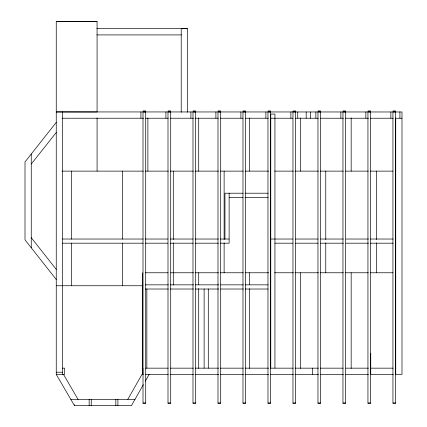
<?xml version="1.0" encoding="UTF-8"?>
<svg xmlns="http://www.w3.org/2000/svg" width="427" height="427" viewBox="0 0 427 427"><rect width="100%" height="100%" fill="white"/><g stroke="black" fill="none" stroke-linecap="round" stroke-linejoin="round"><path stroke-width="0.64" d="M127.796 399.4L141.961 374.41L143.264 374.41M143.349 384.631L131.436 405.65L74.474 405.65L56.252 374.41L56.252 21.35L97.073 21.35L97.073 111.975L56.252 111.938L401.994 111.975L401.994 374.41L395.333 374.41M145.281 381.226L149.14 374.41M56.252 122.389L25.006 161.961L25.006 239.862L56.252 279.498M56.252 132.477L31.256 164.048M56.252 21.387L97.073 21.387M96.881 28.668L187.464 28.668L187.464 112.258M187.464 28.694L181.219 28.694L181.219 112.258M96.881 34.913L181.47 34.913M145.714 111.201L143.008 111.105L145.714 111.105L145.714 403.168L143.008 403.168L143.008 111.879L145.714 111.879M170.709 111.201L167.998 111.105L170.709 111.105L170.709 403.168L167.998 403.168L167.998 111.879L170.709 111.879M195.699 111.201L192.993 111.105L195.699 111.105L195.699 403.168L192.993 403.168L192.993 111.879L195.699 111.879M220.695 111.201L217.989 111.105L220.695 111.105L220.695 403.168L217.989 403.168L217.989 111.879L220.695 111.879M245.685 111.201L242.979 111.105L245.685 111.105L245.685 403.168L242.979 403.168L242.979 111.879L245.685 111.879M270.681 111.201L267.975 111.105L270.681 111.105L270.681 403.168L267.975 403.168L267.975 111.879L270.681 111.879M320.666 111.201L317.96 111.105L320.666 111.105L320.666 403.168L317.96 403.168L317.96 111.879L320.666 111.879M345.662 111.201L342.956 111.105L345.662 111.105L345.662 403.168L342.956 403.168L342.956 111.879L345.662 111.879M370.657 111.201L367.946 111.105L370.657 111.105L370.657 403.168L367.946 403.168L367.946 111.879L370.657 111.879M395.648 111.201L392.941 111.105L395.648 111.105L395.648 403.168L392.941 403.168L392.941 111.879L395.648 111.879M62.08 118.226L143.557 118.226M145.559 118.226L168.222 118.226M170.357 118.226L193.548 118.226M195.123 118.226L218.298 118.226M220.295 118.226L242.979 118.226M245.536 118.226L268.231 118.226M270.232 118.226L292.965 118.226M295.521 118.226L318.312 118.226M320.303 118.226L343.335 118.226M345.326 118.226L368.544 118.226M370.535 118.226L393.278 118.226M395.93 118.226L401.994 118.226M62.011 171.126L143.275 171.126M145.255 171.126L168.35 171.126M170.33 171.126L193.431 171.126M195.08 171.126L218.512 171.126M220.492 171.126L243.262 171.126M245.242 171.126L268.674 171.126M274.614 171.126L293.424 171.126M295.073 171.126L318.505 171.126M320.154 171.126L343.255 171.126M345.56 171.126L368.33 171.126M370.31 171.126L392.872 171.126M243.006 193.207L224.954 193.207L224.954 239.029M244.991 193.207L268.129 193.207M229.123 197.37L243.006 197.37M244.991 197.37L268.129 197.37M62.497 239.029L143.141 239.029M145.143 239.029L167.912 239.029M170.469 239.029L193.132 239.029M195.128 239.029L218.459 239.029M220.455 239.029L229.123 239.029M270.777 239.029L292.863 239.029M295.516 239.029L318.088 239.029M320.741 239.029L343.308 239.029M345.961 239.029L368.533 239.029M370.524 239.029L393.091 239.029M62.497 243.193L143.141 243.193M145.143 243.193L167.912 243.193M170.469 243.193L193.132 243.193M195.128 243.193L218.459 243.193M220.455 243.193L229.123 243.193L229.123 193.207M274.94 243.193L292.863 243.193M295.516 243.193L318.088 243.193M320.741 243.193L343.308 243.193M345.961 243.193L368.533 243.193M370.524 243.193L393.091 243.193M145.351 272.768L168.03 272.768M170.699 272.768L193.378 272.768M195.08 272.768L218.512 272.768M220.492 272.768L243.262 272.768M245.242 272.768L268.674 272.768M274.614 272.768L293.424 272.768M295.073 272.768L318.505 272.768M320.154 272.768L343.255 272.768M345.56 272.768L368.33 272.768M370.31 272.768L392.872 272.768M145.356 284.846L168.355 284.846M170.336 284.846L193.479 284.846M195.39 284.846L218.741 284.846M220.743 284.846L243.422 284.846M245.242 284.846L268.108 284.846M56.22 285.748L142.944 285.748M145.356 289.015L168.355 289.015M170.336 289.015L193.479 289.015M195.39 289.015L218.741 289.015M220.743 289.015L243.422 289.015M245.242 289.015L268.108 289.015M62.497 368.159L64.578 368.159L64.578 374.41L56.252 374.41M145.554 368.159L168.158 368.159M170.469 368.159L193.42 368.159M195.128 368.159L218.688 368.159M220.455 368.159L243.289 368.159M245.119 368.159L268.551 368.159M270.547 368.159L293.152 368.159M295.105 368.159L318.43 368.159M320.431 368.159L343.089 368.159M345.758 368.159L368.416 368.159M370.417 368.159L393.08 368.159M56.252 372.221L62.497 372.221M145.223 374.41L168.27 374.41M170.272 374.41L193.522 374.41M195.086 374.41L218.688 374.41M220.289 374.41L243.497 374.41M245.029 374.41L268.674 374.41M270.254 374.41L293.445 374.41M295.004 374.41L318.531 374.41M320.154 374.41L343.388 374.41M345.39 374.41L368.469 374.41M370.31 374.41L393.347 374.41M70.829 399.4L134.98 399.4M143.008 403.072L145.714 403.072M167.998 403.072L170.709 403.072M192.993 403.072L195.699 403.072M217.989 403.072L220.695 403.072M242.979 403.072L245.685 403.072M267.975 403.072L270.681 403.072M292.965 403.072L295.676 403.072M317.96 403.072L320.666 403.072M342.956 403.072L345.662 403.072M367.946 403.072L370.657 403.072M392.941 403.072L395.648 403.072M31.256 237.695L56.252 269.405M63.484 374.41L78.061 399.4M399.912 111.975L399.912 118.226M395.744 117.969L395.744 374.41M394.254 111.201L394.292 111.879M390.86 111.975L390.86 118.226M376.582 171.126L376.582 239.552M376.582 242.872L376.582 272.768M370.748 353.193L370.748 374.41M369.302 111.201L369.259 111.879M365.864 111.975L365.864 118.226M351.17 117.959L351.17 171.126M351.17 272.768L351.17 368.432M344.306 111.201L344.263 111.879M340.869 111.975L340.869 118.226M325.764 171.126L325.764 239.552M325.764 242.872L325.764 272.768M319.316 111.201L319.273 111.879M315.879 111.975L315.879 118.226M312.431 368.159L312.431 374.41M310.349 111.975L310.349 118.226M306.186 111.975L306.186 118.226M300.352 117.959L300.352 171.126M300.352 272.768L300.352 368.432M297.758 111.975L297.758 118.226M294.278 111.201L294.32 111.879M290.883 111.975L290.883 118.226M274.94 368.159L274.94 114.057L270.777 114.057L270.777 368.159M269.288 111.201L269.325 111.879M265.893 111.975L265.893 118.226M249.533 117.959L249.533 171.126M249.533 272.768L249.533 284.724M249.533 288.711L249.533 368.432M244.292 111.201L244.335 111.879M240.897 111.975L240.897 118.226M224.122 171.126L224.122 239.552M224.122 242.872L224.122 272.768M219.339 111.201L219.339 111.879M219.297 111.201L219.297 111.879M215.902 111.975L215.902 118.226M208.291 289.015L208.291 368.159M204.127 289.015L204.127 368.159M198.71 117.959L198.71 171.126M198.71 272.768L198.71 284.724M198.71 288.711L198.71 368.432M194.349 111.201L194.349 111.879M194.306 111.201L194.306 111.879M190.912 111.975L190.912 118.226M173.303 171.126L173.303 239.552M173.303 242.872L173.303 285.081M165.916 111.975L165.916 118.226M147.891 117.959L147.891 171.126M146.851 289.015L146.851 368.159M144.358 111.201L144.358 111.879M144.321 111.201L144.321 111.879M142.896 368.159L142.896 374.41M142.687 272.768L142.687 374.41M142.575 284.846L142.575 289.015M142.479 285.514L142.479 374.41M140.921 111.975L140.921 118.226M122.48 171.126L122.48 239.099M122.48 243.096L122.48 285.748M117.9 399.4L117.9 405.65M115.818 399.4L115.818 405.65M97.073 117.959L97.073 171.126M91.239 399.4L91.239 405.65M89.158 399.4L89.158 405.65M74.474 404.609L74.474 405.65M71.661 171.126L71.661 239.099M71.661 243.096L71.661 285.748M62.497 111.975L62.497 374.41M31.256 154.051L31.256 247.788M295.676 111.105L292.965 111.201L295.676 111.105M295.676 111.879L292.965 111.879L292.965 403.168L295.676 403.168L295.676 111.879M169.354 111.879L169.354 111.201L169.311 111.879"/></g></svg>
